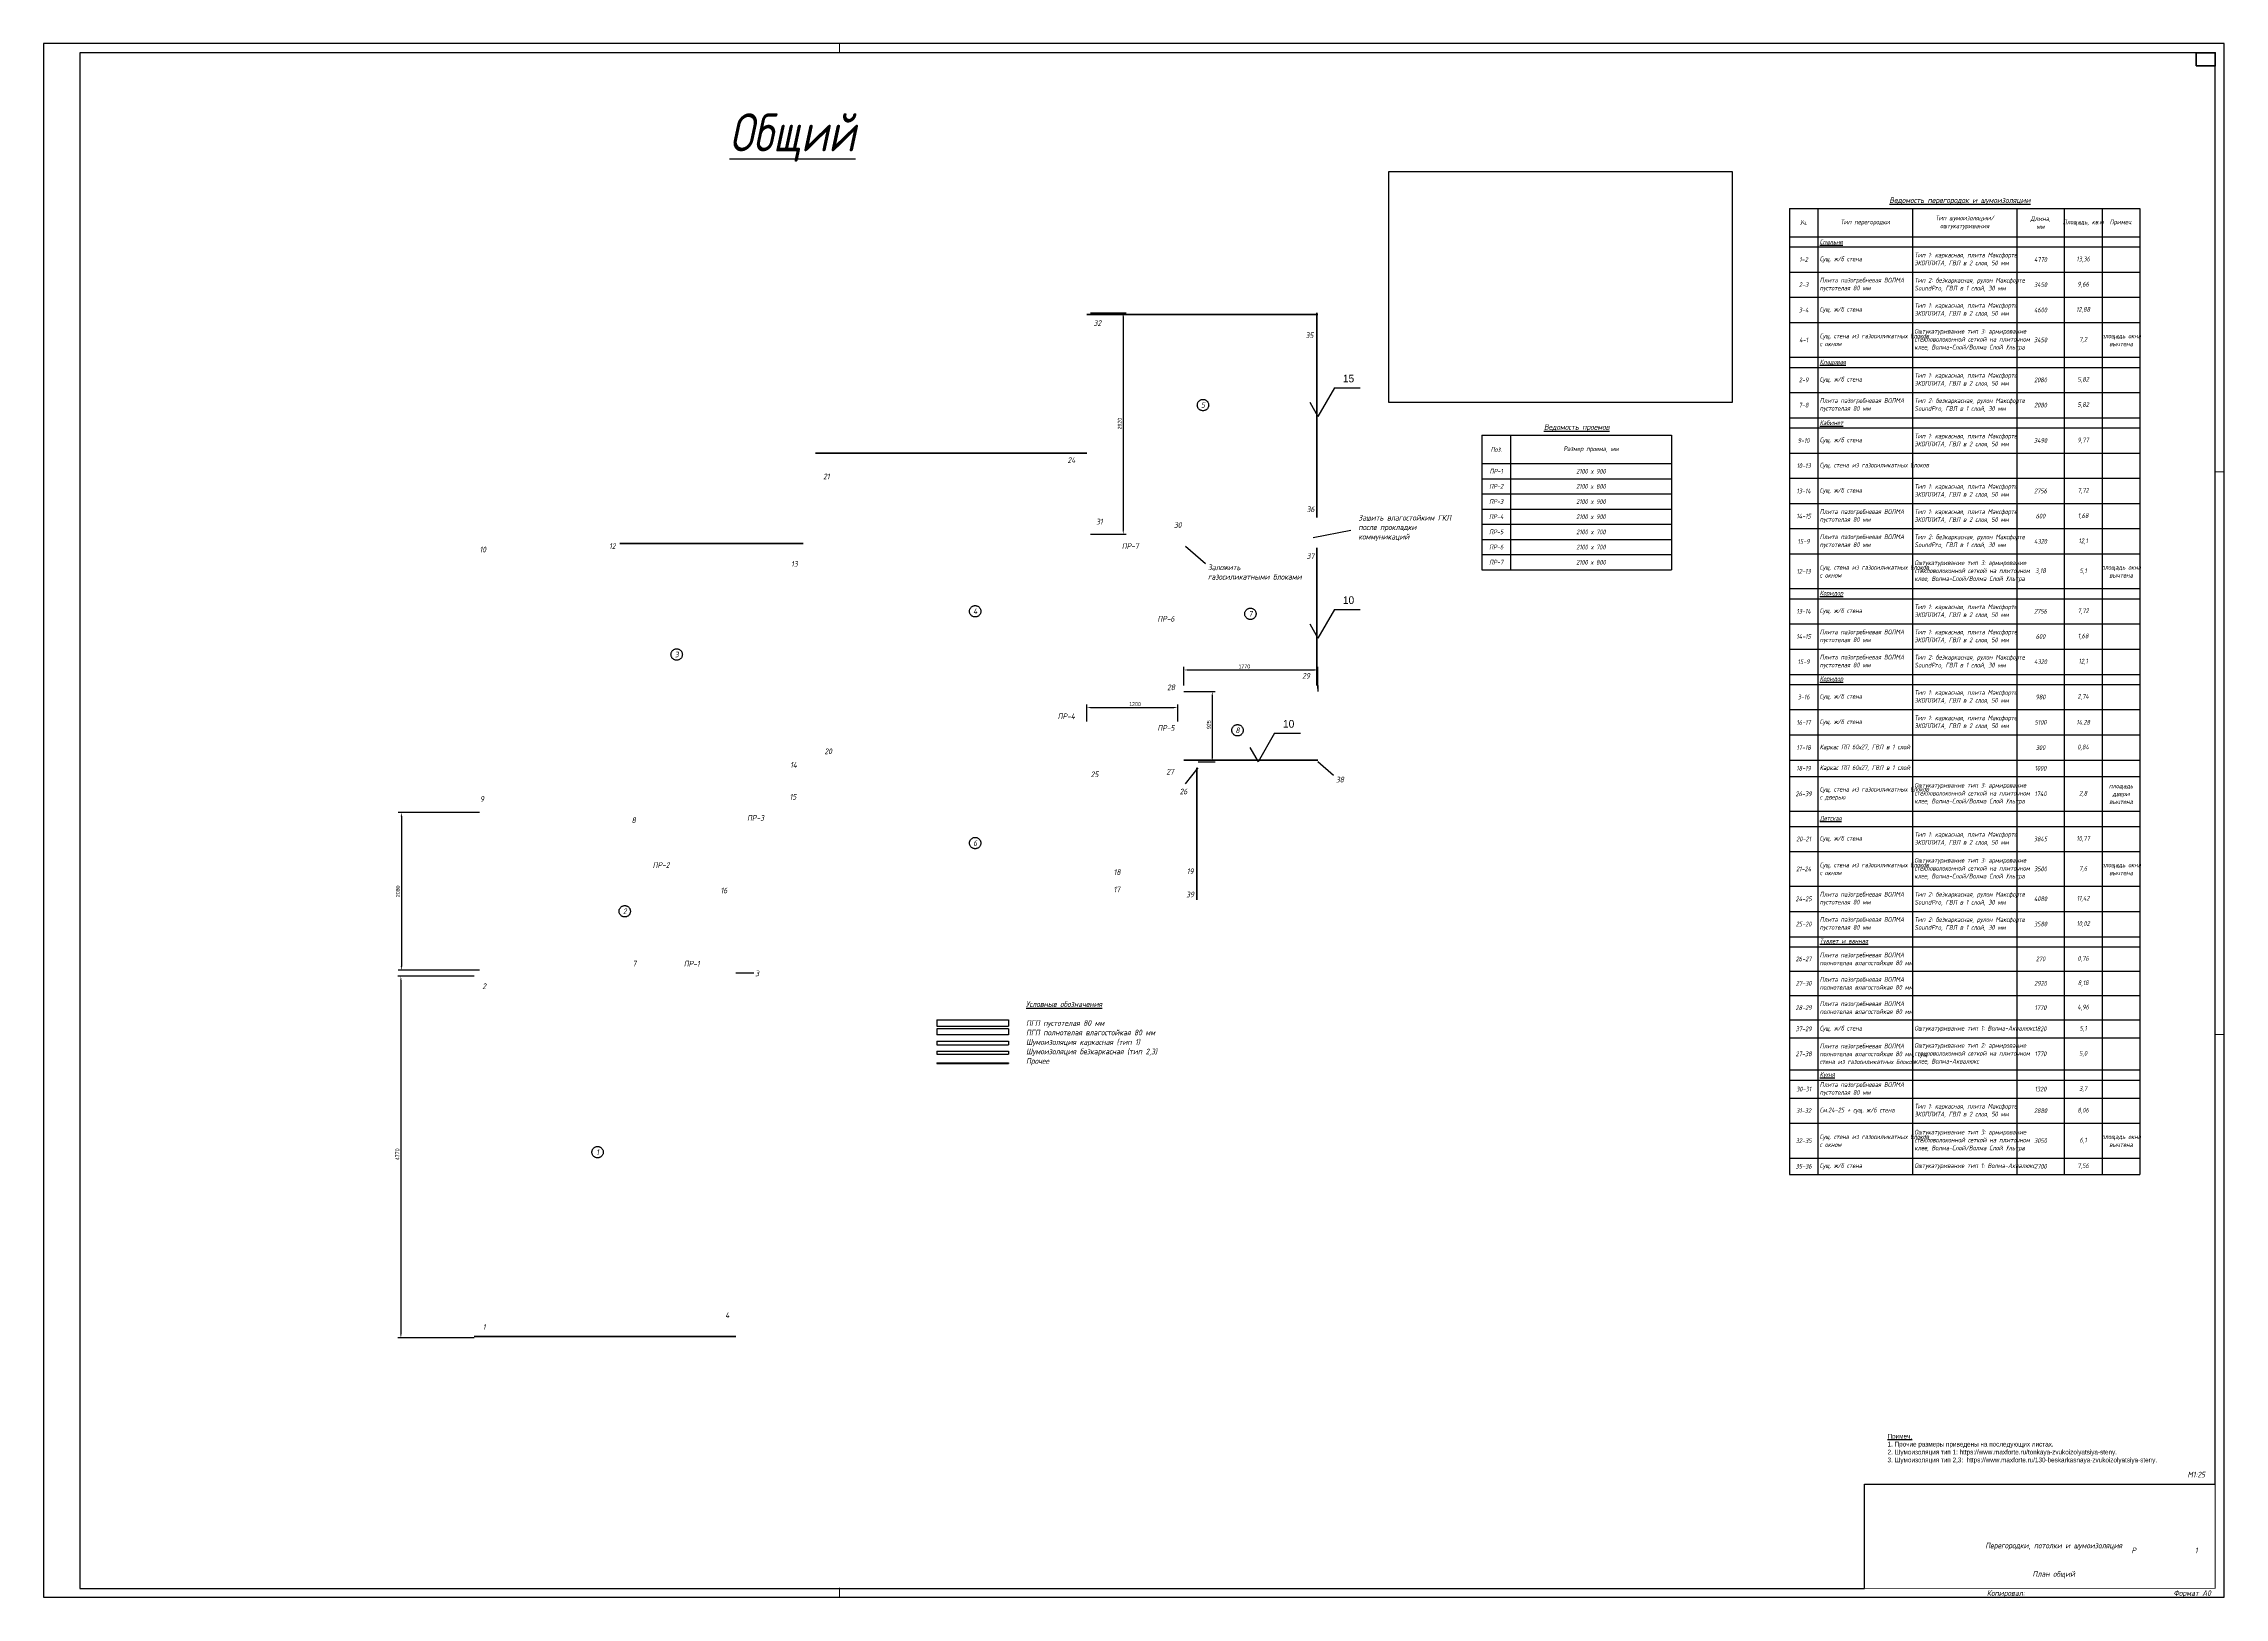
# Paper-space layout 'план общий' of a CAD drawing. Header units: millimetres. Extents: x 0 to 1151, y 10 to 829.
# The model-space entities are those that its viewports show. They can reach past a viewport. Long polylines and large blocks are cut down to what shows.
import ezdxf
from ezdxf.enums import TextEntityAlignment as Align

# ---------------------------------------------------------------- set-up
doc = ezdxf.new("R2010")
doc.units = ezdxf.units.MM
for name, color, linetype in [('01 Перегородки', 7, 'Continuous'), ('07 Номера помещений', 7, 'Continuous'), ('08 Размеры', 7, 'Continuous'), ('stamp', 7, 'Continuous')]:
    doc.layers.add(name, color=color, linetype=linetype)
doc.layers.add('100 noprint', color=1, linetype='Continuous', plot=False)
doc.styles.get("Standard").update_dxf_attribs({"font": 'Ubuntu-R.ttf'})
doc.styles.add('ГОСТ-ISOCPEUR', font='isocpeui.ttf', dxfattribs={"width": 0.8})
doc.dimstyles.new('ISO-25', dxfattribs={"dimtxt": 2.5, "dimasz": 2.5, "dimexe": 1.25, "dimexo": 0.625, "dimtad": 1, "dimtxsty": 'Standard', "dimcen": 2.5, "dimadec": 0, "dimazin": 0, "dimtfac": 1, "dimtmove": 0, "dimatfit": 3, "dimfxl": 1, "dimarcsym": 0})

# ---------------------------------------------------------------- blocks, each defined once
blk = doc.blocks.new('шапка ведомости перегородок')
at = {"color": 0}
for p, q in [((0, 0), (185, 0)), ((0, 0), (0, -15)), ((15, 0), (15, -15)), ((65, 0), (65, -15)), ((120, 0), (120, -15)), ((145, 0), (145, -15)), ((165, 0), (165, -15)), ((185, 0), (185, -15)), ((0, -15), (185, -15))]:
    blk.add_line(p, q, dxfattribs=at)
at = {"color": 0, "style": 'ГОСТ-ISOCPEUR'}
for s, insert, char_height, width, attachment_point in [('{\\pxsm1,qc;\\LВедомость перегородок и шумоизоляции}', (90, 2), 3, 108, 8), ('{\\pxsm1,qc;Уч.}', (7.5, -7.5), 2.5, 13, 5), ('{\\pxsm1,qc;Тип перегородки}', (40, -7.5), 2.5, 50, 5), ('{\\pxsm1,qc;Тип шумоизоляции/\\Pоштукатуривания}', (92.5, -7.5), 2.5, 55, 5), ('{\\pxsm1,qc;Длина,\\Pмм}', (132.5, -7.5), 2.5, 25, 5), ('{\\pxsm1,qc;Площадь, кв.м}', (155, -7.5), 2.5, 20, 5), ('\\pxsm1,qc;Примеч.', (175, -7.5), 2.5, 18, 5)]:
    blk.add_mtext(s, dxfattribs=dict(at, insert=insert, char_height=char_height, width=width, attachment_point=attachment_point))
blk = doc.blocks.new('*T184')
at = {"color": 0, "lineweight": -2}
for p, q in [((0, 0), (185, 0)), ((0, 0), (0, -494.7)), ((15, 0), (15, -494.7)), ((65, 0), (65, -494.7)), ((120, 0), (120, -494.7)), ((145, 0), (145, -494.7)), ((165, 0), (165, -494.7)), ((185, 0), (185, -494.7)), ((0, -5.3), (185, -5.3)), ((0, -18.6), (185, -18.6)), ((0, -31.9), (185, -31.9)), ((0, -45.2), (185, -45.2)), ((0, -63.5), (185, -63.5)), ((0, -68.9), (185, -68.9)), ((0, -82.2), (185, -82.2)), ((0, -95.5), (185, -95.5)), ((0, -100.8), (185, -100.8)), ((0, -114.1), (185, -114.1)), ((0, -127.4), (185, -127.4)), ((0, -140.7), (185, -140.7)), ((0, -154), (185, -154)), ((0, -167.3), (185, -167.3)), ((0, -185.6), (185, -185.6)), ((0, -191), (185, -191)), ((0, -204.3), (185, -204.3)), ((0, -217.6), (185, -217.6)), ((0, -230.9), (185, -230.9)), ((0, -236.2), (185, -236.2)), ((0, -249.5), (185, -249.5)), ((0, -262.8), (185, -262.8)), ((0, -276.1), (185, -276.1)), ((0, -284.8), (185, -284.8)), ((0, -303.1), (185, -303.1)), ((0, -311.1), (185, -311.1)), ((0, -324.4), (185, -324.4)), ((0, -342.7), (185, -342.7)), ((0, -356), (185, -356)), ((0, -369.3), (185, -369.3)), ((0, -374.6), (185, -374.6)), ((0, -387.4), (185, -387.4)), ((0, -400.3), (185, -400.3)), ((0, -413.1), (185, -413.1)), ((0, -422.6), (185, -422.6)), ((0, -439.6), (185, -439.6)), ((0, -444.9), (185, -444.9)), ((0, -454.4), (185, -454.4)), ((0, -467.7), (185, -467.7)), ((0, -486.1), (185, -486.1)), ((0, -494.7), (185, -494.7))]:
    blk.add_line(p, q, dxfattribs=at)
at = {"color": 0, "char_height": 2.5, "style": 'ГОСТ-ISOCPEUR'}
for s, insert, width, attachment_point in [('{1-2}', (7.5, -12), 13, 5), ('{\\LСпальня}', (16, -2.7), 48, 4), ('{Сущ. ж/б стена}', (16, -12), 48, 4), ('{Тип 1: каркасная, плита Максфорте ЭКОПЛИТА, ГВЛ в 2 слоя, 50 мм}', (66, -12), 53, 4), ('{4770}', (132.5, -12), 23, 5), ('{13,36}', (155, -12), 18, 5), ('{Плита пазогребневая ВОЛМА пустотелая 80 мм}', (16, -25.3), 48, 4), ('{Тип 2: безкаркасная, рулон Максфорте SoundPro, ГВЛ в 1 слой, 30 мм}', (66, -25.3), 53, 4), ('{2-3}', (7.5, -25.3), 13, 5), ('{3450}', (132.5, -25.3), 23, 5), ('{9,66}', (155, -25.3), 18, 5), ('{3-4}', (7.5, -38.6), 13, 5), ('{Сущ. ж/б стена}', (16, -38.6), 48, 4), ('{Тип 1: каркасная, плита Максфорте ЭКОПЛИТА, ГВЛ в 2 слоя, 50 мм}', (66, -38.6), 53, 4), ('{4600}', (132.5, -38.6), 23, 5), ('{12,88}', (155, -38.6), 18, 5), ('{4-1}', (7.5, -54.4), 13, 5), ('{Сущ. стена из газосиликатных блоков с окном}', (16, -54.4), 48, 4), ('{Оштукатуривание тип 3: армирование стекловолоконной сеткой на плиточном клее, Волма-Слой/Волма Слой Ультра}', (66, -54.4), 53, 4), ('{3450}', (132.5, -54.4), 23, 5), ('{7,2}', (155, -54.4), 18, 5), ('{площадь окна вычтена}', (175, -54.4), 18, 5), ('{\\LКладовая}', (16, -66.2), 48, 4), ('{2-9}', (7.5, -75.5), 13, 5), ('{Сущ. ж/б стена}', (16, -75.5), 48, 4), ('{Тип 1: каркасная, плита Максфорте ЭКОПЛИТА, ГВЛ в 2 слоя, 50 мм}', (66, -75.5), 53, 4), ('{2080}', (132.5, -75.5), 23, 5), ('{5,82}', (155, -75.5), 18, 5), ('{7-8}', (7.5, -88.8), 13, 5), ('{Плита пазогребневая ВОЛМА пустотелая 80 мм}', (16, -88.8), 48, 4), ('{Тип 2: безкаркасная, рулон Максфорте SoundPro, ГВЛ в 1 слой, 30 мм}', (66, -88.8), 53, 4), ('{2080}', (132.5, -88.8), 23, 5), ('{5,82}', (155, -88.8), 18, 5), ('{\\LКабинет}', (16, -98.1), 48, 4), ('{9-10}', (7.5, -107.5), 13, 5), ('{Сущ. ж/б стена}', (16, -107.5), 48, 4), ('{Тип 1: каркасная, плита Максфорте ЭКОПЛИТА, ГВЛ в 2 слоя, 50 мм}', (66, -107.5), 53, 4), ('{3490}', (132.5, -107.5), 23, 5), ('{9,77}', (155, -107.5), 18, 5), ('{10-13}', (7.5, -120.8), 13, 5), ('{Сущ. стена из газосиликатных блоков}', (16, -120.8), 48, 4), ('{13-14}', (7.5, -134.1), 13, 5), ('{Сущ. ж/б стена}', (16, -134.1), 48, 4), ('{Тип 1: каркасная, плита Максфорте ЭКОПЛИТА, ГВЛ в 2 слоя, 50 мм}', (66, -134.1), 53, 4), ('{2756}', (132.5, -134.1), 23, 5), ('{7,72}', (155, -134.1), 18, 5), ('{14-15}', (7.5, -147.4), 13, 5), ('{Плита пазогребневая ВОЛМА пустотелая 80 мм}', (16, -147.4), 48, 4), ('{Тип 1: каркасная, плита Максфорте ЭКОПЛИТА, ГВЛ в 2 слоя, 50 мм}', (66, -147.4), 53, 4), ('{600}', (132.5, -147.4), 23, 5), ('{1,68}', (155, -147.4), 18, 5), ('{15-9}', (7.5, -160.7), 13, 5), ('{Плита пазогребневая ВОЛМА пустотелая 80 мм}', (16, -160.7), 48, 4), ('{Тип 2: безкаркасная, рулон Максфорте SoundPro, ГВЛ в 1 слой, 30 мм}', (66, -160.7), 53, 4), ('{4320}', (132.5, -160.7), 23, 5), ('{12,1}', (155, -160.7), 18, 5), ('{Оштукатуривание тип 3: армирование стекловолоконной сеткой на плиточном клее, Волма-Слой/Волма Слой Ультра}', (66, -176.5), 53, 4), ('{12-13}', (7.5, -176.5), 13, 5), ('{Сущ. стена из газосиликатных блоков с окном}', (16, -176.5), 48, 4), ('{3,18}', (132.5, -176.5), 23, 5), ('{5,1}', (155, -176.5), 18, 5), ('{площадь окна вычтена}', (175, -176.5), 18, 5), ('{\\LКоридор}', (16, -188.3), 48, 4), ('{Тип 1: каркасная, плита Максфорте ЭКОПЛИТА, ГВЛ в 2 слоя, 50 мм}', (66, -197.6), 53, 4), ('{13-14}', (7.5, -197.6), 13, 5), ('{Сущ. ж/б стена}', (16, -197.6), 48, 4), ('{2756}', (132.5, -197.6), 23, 5), ('{7,72}', (155, -197.6), 18, 5), ('{14-15}', (7.5, -210.9), 13, 5), ('{Плита пазогребневая ВОЛМА пустотелая 80 мм}', (16, -210.9), 48, 4), ('{Тип 1: каркасная, плита Максфорте ЭКОПЛИТА, ГВЛ в 2 слоя, 50 мм}', (66, -210.9), 53, 4), ('{600}', (132.5, -210.9), 23, 5), ('{1,68}', (155, -210.9), 18, 5), ('{15-9}', (7.5, -224.2), 13, 5), ('{Плита пазогребневая ВОЛМА пустотелая 80 мм}', (16, -224.2), 48, 4), ('{Тип 2: безкаркасная, рулон Максфорте SoundPro, ГВЛ в 1 слой, 30 мм}', (66, -224.2), 53, 4), ('{4320}', (132.5, -224.2), 23, 5), ('{12,1}', (155, -224.2), 18, 5), ('{3-16}', (7.5, -242.8), 13, 5), ('{\\LКоридор}', (16, -233.5), 48, 4), ('{Сущ. ж/б стена}', (16, -242.8), 48, 4), ('{Тип 1: каркасная, плита Максфорте ЭКОПЛИТА, ГВЛ в 2 слоя, 50 мм}', (66, -242.8), 53, 4), ('{980}', (132.5, -242.8), 23, 5), ('{2,74}', (155, -242.8), 18, 5), ('{Тип 1: каркасная, плита Максфорте ЭКОПЛИТА, ГВЛ в 2 слоя, 50 мм}', (66, -256.2), 53, 4), ('{16-17}', (7.5, -256.2), 13, 5), ('{Сущ. ж/б стена}', (16, -256.2), 48, 4), ('{5100}', (132.5, -256.2), 23, 5), ('{14.28}', (155, -256.2), 18, 5), ('{17-18}', (7.5, -269.5), 13, 5), ('{Каркас ПП 60х27, ГВЛ в 1 слой}', (16, -269.5), 48, 4), ('{300}', (132.5, -269.5), 23, 5), ('{0,84}', (155, -269.5), 18, 5), ('{18-19}', (7.5, -280.4), 13, 5), ('Каркас ПП 60х27, ГВЛ в 1 слой', (16, -280.4), 48, 4), ('{1000}', (132.5, -280.4), 23, 5), ('{26-39}', (7.5, -293.9), 13, 5), ('{Сущ. стена из газосиликатных блоков с дверью}', (16, -293.9), 48, 4), ('{Оштукатуривание тип 3: армирование стекловолоконной сеткой на плиточном клее, Волма-Слой/Волма Слой Ультра}', (66, -293.9), 53, 4), ('{1740}', (132.5, -293.9), 23, 5), ('{2,8}', (155, -293.9), 18, 5), ('{площадь двери вычтена}', (175, -293.9), 18, 5), ('{\\LДетская}', (16, -307.1), 48, 4), ('{20-21}', (7.5, -317.7), 13, 5), ('{Сущ. ж/б стена}', (16, -317.7), 48, 4), ('{Тип 1: каркасная, плита Максфорте ЭКОПЛИТА, ГВЛ в 2 слоя, 50 мм}', (66, -317.7), 53, 4), ('{3845}', (132.5, -317.7), 23, 5), ('{10,77}', (155, -317.7), 18, 5), ('{21-24}', (7.5, -333.5), 13, 5), ('{Сущ. стена из газосиликатных блоков с окном}', (16, -333.5), 48, 4), ('{Оштукатуривание тип 3: армирование стекловолоконной сеткой на плиточном клее, Волма-Слой/Волма Слой Ультра}', (66, -333.5), 53, 4), ('{3500}', (132.5, -333.5), 23, 5), ('{7,6}', (155, -333.5), 18, 5), ('{площадь окна вычтена}', (175, -333.5), 18, 5), ('{24-25}', (7.5, -349.3), 13, 5), ('{Плита пазогребневая ВОЛМА пустотелая 80 мм}', (16, -349.3), 48, 4), ('{Тип 2: безкаркасная, рулон Максфорте SoundPro, ГВЛ в 1 слой, 30 мм}', (66, -349.3), 53, 4), ('{4080}', (132.5, -349.3), 23, 5), ('{11,42}', (155, -349.3), 18, 5), ('{25-20}', (7.5, -362.6), 13, 5), ('{Плита пазогребневая ВОЛМА пустотелая 80 мм}', (16, -362.6), 48, 4), ('{Тип 2: безкаркасная, рулон Максфорте SoundPro, ГВЛ в 1 слой, 30 мм}', (66, -362.6), 53, 4), ('{3580}', (132.5, -362.6), 23, 5), ('{10,02}', (155, -362.6), 18, 5), ('{\\LТуалет и ванная}', (16, -371.9), 48, 4), ('{Плита пазогребневая ВОЛМА полнотелая влагостойкая 80 мм}', (16, -381), 48, 4), ('{0,76}', (155, -381), 18, 5), ('{26-27}', (7.5, -381), 13, 5), ('{Плита пазогребневая ВОЛМА полнотелая влагостойкая 80 мм}', (16, -393.9), 48, 4), ('{270}', (132.5, -381), 23, 5), ('{27-30}', (7.5, -393.9), 13, 5), ('{2920}', (132.5, -393.9), 23, 5), ('{8,18}', (155, -393.9), 18, 5), ('{28-29}', (7.5, -406.7), 13, 5), ('{Плита пазогребневая ВОЛМА полнотелая влагостойкая 80 мм}', (16, -406.7), 48, 4), ('{1770}', (132.5, -406.7), 23, 5), ('{4,96}', (155, -406.7), 18, 5), ('{37-29}', (7.5, -417.9), 13, 5), ('{Сущ. ж/б стена}', (16, -417.9), 48, 4), ('{Плита пазогребневая ВОЛМА полнотелая влагостойкая 80 мм, cущ. стена из газосиликатных блоков}', (16, -431.1), 48, 4), ('{Оштукатуривание тип 1: Волма-Аквалюкс}', (66, -417.9), 53, 4), ('{Оштукатуривание тип 2: армирование стекловолоконной сеткой на плиточном клее, Волма-Аквалюкс}', (66, -431.1), 53, 4), ('{1820}', (132.5, -417.9), 23, 5), ('{5,1}', (155, -417.9), 18, 5), ('{27-38}', (7.5, -431.1), 13, 5), ('{1770}', (132.5, -431.1), 23, 5), ('{5,0}', (155, -431.1), 18, 5), ('{30-31}', (7.5, -449.7), 13, 5), ('{\\LКухня}', (16, -442.3), 48, 4), ('{Плита пазогребневая ВОЛМА пустотелая 80 мм}', (16, -449.7), 48, 4), ('{1320}', (132.5, -449.7), 23, 5), ('{3,7}', (155, -449.7), 18, 5), ('{31-32}', (7.5, -461.1), 13, 5), ('{См.24-25 + сущ. ж/б стена}', (16, -461.1), 48, 4), ('{Тип 1: каркасная, плита Максфорте ЭКОПЛИТА, ГВЛ в 2 слоя, 50 мм}', (66, -461.1), 53, 4), ('{2880}', (132.5, -461.1), 23, 5), ('{8,06}', (155, -461.1), 18, 5), ('{Оштукатуривание тип 3: армирование стекловолоконной сеткой на плиточном клее, Волма-Слой/Волма Слой Ультра}', (66, -476.9), 53, 4), ('{32-35}', (7.5, -476.9), 13, 5), ('{Сущ. стена из газосиликатных блоков с окном}', (16, -476.9), 48, 4), ('{3050}', (132.5, -476.9), 23, 5), ('{6,1}', (155, -476.9), 18, 5), ('{площадь окна вычтена}', (175, -476.9), 18, 5), ('{35-36}', (7.5, -490.4), 13, 5), ('{Сущ. ж/б стена}', (16, -490.4), 48, 4), ('{Оштукатуривание тип 1: Волма-Аквалюкс}', (66, -490.4), 53, 4), ('{2700}', (132.5, -490.4), 23, 5), ('{7,56}', (155, -490.4), 18, 5)]:
    blk.add_mtext(s, dxfattribs=dict(at, insert=insert, width=width, attachment_point=attachment_point))
blk = doc.blocks.new('шапка ведомости проемов')
at = {"color": 0}
for p, q in [((0, 15), (100, 15)), ((0, 15), (0, 0)), ((15, 15), (15, 0)), ((100, 15), (100, 0)), ((0, 0), (100, 0))]:
    blk.add_line(p, q, dxfattribs=at)
at = {"color": 0, "style": 'ГОСТ-ISOCPEUR'}
for s, insert, char_height, width, attachment_point in [('{\\pxsm1,qc;\\LВедомость проемов}', (50, 17), 3, 108, 8), ('{\\pxsm1,qc;Поз.}', (7.5, 7.5), 2.5, 13, 5), ('{\\pxsm1,qc;Размер проема, мм}', (57.5, 7.5), 2.5, 85, 5)]:
    blk.add_mtext(s, dxfattribs=dict(at, insert=insert, char_height=char_height, width=width, attachment_point=attachment_point))
blk = doc.blocks.new('*T186')
at = {"color": 0, "lineweight": -2}
for p, q in [((0, 0), (100, 0)), ((0, 0), (0, -56)), ((15, 0), (15, -56)), ((100, 0), (100, -56)), ((0, -8), (100, -8)), ((0, -16), (100, -16)), ((0, -24), (100, -24)), ((0, -32), (100, -32)), ((0, -40), (100, -40)), ((0, -48), (100, -48)), ((0, -56), (100, -56))]:
    blk.add_line(p, q, dxfattribs=at)
at = {"color": 0, "char_height": 2.5, "attachment_point": 5, "style": 'ГОСТ-ISOCPEUR'}
for s, insert, width in [('{ПР-2}', (7.5, -12), 13), ('{ПР-1}', (7.5, -4), 13), ('{2100 х 800}', (57.5, -12), 79), ('{2100 х 900}', (57.5, -4), 79), ('{ПР-3}', (7.5, -20), 13), ('{2100 х 900}', (57.5, -20), 79), ('{ПР-4}', (7.5, -28), 13), ('{2100 х 900}', (57.5, -28), 79), ('{ПР-5}', (7.5, -36), 13), ('{ПР-6}', (7.5, -44), 13), ('{2100 х 700}', (57.5, -36), 79), ('{2100 х 700}', (57.5, -44), 79), ('{ПР-7}', (7.5, -52), 13), ('{2100 х 800}', (57.5, -52), 79)]:
    blk.add_mtext(s, dxfattribs=dict(at, insert=insert, width=width))
blk = doc.blocks.new('*D216')
at = {"layer": '08 Размеры', "color": 0, "lineweight": -2}
for p, q in [((4451.2, -19750.5), (3443.5, -19750.5)), ((3483.5, -19800.5), (3483.5, -24470.5)), ((4451.2, -24520.5), (3443.5, -24520.5))]:
    blk.add_line(p, q, dxfattribs=at)
at = {"layer": '08 Размеры', "color": 0}
for points in [[(3491.8, -19800.5), (3475.2, -19800.5), (3483.5, -19750.5)], [(3475.2, -24470.5), (3491.8, -24470.5), (3483.5, -24520.5)]]:
    blk.add_solid(points, dxfattribs=at)
at = {"layer": 'Defpoints', "color": 0}
for p in [(4451.2, -19750.5), (3483.5, -24520.5), (4451.2, -24520.5)]:
    blk.add_point(p, dxfattribs=at)
at = {"layer": '08 Размеры', "color": 0, "insert": (3437.4, -22098.6), "char_height": 50, "attachment_point": 5, "rotation": 90}
blk.add_mtext('4770', dxfattribs=at)
blk = doc.blocks.new('*D228')
at = {"layer": '08 Размеры', "color": 0, "lineweight": -2}
for p, q in [((4521.2, -17590.5), (3449.5, -17590.5)), ((3489.5, -17640.5), (3489.5, -19620.5)), ((4521.2, -19670.5), (3449.5, -19670.5))]:
    blk.add_line(p, q, dxfattribs=at)
at = {"layer": '08 Размеры', "color": 0}
for points in [[(3497.8, -17640.5), (3481.2, -17640.5), (3489.5, -17590.5)], [(3481.2, -19620.5), (3497.8, -19620.5), (3489.5, -19670.5)]]:
    blk.add_solid(points, dxfattribs=at)
at = {"layer": 'Defpoints', "color": 0}
for p in [(4521.2, -17590.5), (3489.5, -19670.5), (4521.2, -19670.5)]:
    blk.add_point(p, dxfattribs=at)
at = {"layer": '08 Размеры', "color": 0, "insert": (3443.4, -18630.5), "char_height": 50, "attachment_point": 5, "rotation": 90}
blk.add_mtext('2080', dxfattribs=at)
blk = doc.blocks.new('*D229')
at = {"layer": '08 Размеры', "color": 0, "lineweight": -2}
for p, q in [((13811.2, -15915.5), (13811.2, -15670.3)), ((15581.2, -15955.5), (15581.2, -15670.3)), ((13861.2, -15710.3), (15531.2, -15710.3))]:
    blk.add_line(p, q, dxfattribs=at)
at = {"layer": '08 Размеры', "color": 0}
for points in [[(13861.2, -15701.9), (13861.2, -15718.6), (13811.2, -15710.3)], [(15531.2, -15718.6), (15531.2, -15701.9), (15581.2, -15710.3)]]:
    blk.add_solid(points, dxfattribs=at)
at = {"layer": 'Defpoints', "color": 0}
for p in [(15581.2, -15710.3), (13811.2, -15915.5), (15581.2, -15955.5)]:
    blk.add_point(p, dxfattribs=at)
at = {"layer": '08 Размеры', "color": 0, "insert": (14610.3, -15664.1), "char_height": 50, "attachment_point": 5}
blk.add_mtext('1770', dxfattribs=at)
blk = doc.blocks.new('*D230')
at = {"layer": '08 Размеры', "color": 0, "lineweight": -2}
for p, q in [((13811.2, -15995.5), (14227, -15995.5)), ((14187, -16045.5), (14187, -16870.5)), ((14001.2, -16920.5), (14227, -16920.5))]:
    blk.add_line(p, q, dxfattribs=at)
at = {"layer": '08 Размеры', "color": 0}
for points in [[(14195.3, -16045.5), (14178.7, -16045.5), (14187, -15995.5)], [(14178.7, -16870.5), (14195.3, -16870.5), (14187, -16920.5)]]:
    blk.add_solid(points, dxfattribs=at)
at = {"layer": 'Defpoints', "color": 0}
for p in [(13811.2, -15995.5), (14001.2, -16920.5), (14187, -16920.5)]:
    blk.add_point(p, dxfattribs=at)
at = {"layer": '08 Размеры', "color": 0, "insert": (14140.9, -16432.9), "char_height": 50, "attachment_point": 5, "rotation": 90}
blk.add_mtext('925', dxfattribs=at)
blk = doc.blocks.new('*D239')
at = {"layer": '08 Размеры', "color": 0, "lineweight": -2}
for p, q in [((12581.2, -11000.5), (13052.6, -11000.5)), ((13012.6, -11050.5), (13012.6, -13870.5)), ((12581.2, -13920.5), (13052.6, -13920.5))]:
    blk.add_line(p, q, dxfattribs=at)
at = {"layer": '08 Размеры', "color": 0}
for points in [[(13020.9, -11050.5), (13004.2, -11050.5), (13012.6, -11000.5)], [(13004.2, -13870.5), (13020.9, -13870.5), (13012.6, -13920.5)]]:
    blk.add_solid(points, dxfattribs=at)
at = {"layer": 'Defpoints', "color": 0}
for p in [(12581.2, -11000.5), (12581.2, -13920.5), (13012.6, -13920.5)]:
    blk.add_point(p, dxfattribs=at)
at = {"layer": '08 Размеры', "color": 0, "insert": (12966.5, -12460.5), "char_height": 50, "attachment_point": 5, "rotation": 90}
blk.add_mtext('2920', dxfattribs=at)
blk = doc.blocks.new('*D240')
at = {"layer": '08 Размеры', "color": 0, "lineweight": -2}
for p, q in [((12531.2, -16390.5), (12531.2, -16166.3)), ((13731.2, -16390.5), (13731.2, -16166.3)), ((12581.2, -16206.3), (13681.2, -16206.3))]:
    blk.add_line(p, q, dxfattribs=at)
at = {"layer": '08 Размеры', "color": 0}
for points in [[(12581.2, -16198), (12581.2, -16214.6), (12531.2, -16206.3)], [(13681.2, -16214.6), (13681.2, -16198), (13731.2, -16206.3)]]:
    blk.add_solid(points, dxfattribs=at)
at = {"layer": 'Defpoints', "color": 0}
for p in [(13731.2, -16206.3), (12531.2, -16390.5), (13731.2, -16390.5)]:
    blk.add_point(p, dxfattribs=at)
at = {"layer": '08 Размеры', "color": 0, "insert": (13168.2, -16160.2), "char_height": 50, "attachment_point": 5}
blk.add_mtext('1200', dxfattribs=at)

msp = doc.modelspace()

# ---------------------------------------------------------------- linework, layer by layer
for p, q in [((15798.996, -11988.077), (15581.234, -12365.252)), ((15798.996, -11988.077), (16139.753, -11988.077)), ((15472.353, -12176.665), (15581.234, -12365.252)), ((15798.996, -14911.622), (15581.234, -15288.797)), ((15798.996, -14911.622), (16139.753, -14911.622)), ((15472.353, -15100.21), (15581.234, -15288.797)), ((15008.996, -16543.323), (14791.234, -16920.498)), ((15008.996, -16543.323), (15349.753, -16543.323)), ((14682.353, -16731.91), (14791.234, -16920.498))]:
    msp.add_line(p, q)
at = {"layer": '01 Перегородки', "color": 1, "lineweight": 100}
for p, q in [((15567.003, -11000.498), (15567.003, -13700.498)), ((15567.003, -14100.748), (15567.003, -15915.498))]:
    msp.add_line(p, q, dxfattribs=at)
at = {"layer": '01 Перегородки', "color": 5, "lineweight": 100}
for p, q in [((12531.234, -11020.498), (15581.234, -11020.498)), ((8951.234, -12850.498), (12531.234, -12850.498)), ((6371.234, -14040.498), (8791.234, -14040.498)), ((13981.234, -17000.498), (13981.234, -18740.498)), ((4451.234, -24500.498), (7901.234, -24500.498))]:
    msp.add_line(p, q, dxfattribs=at)
at = {"layer": '01 Перегородки'}
for p, q in [((16015.869, -13872.749), (15518.676, -13969.114)), ((13835.679, -14076.142), (14096.675, -14306.811)), ((15786.577, -17102.871), (15581.234, -16920.498)), ((13834.239, -17210.437), (14001.234, -17000.498)), ((8138.805, -19707.402), (7901.234, -19710.498))]:
    msp.add_line(p, q, dxfattribs=at)
at = {"layer": '01 Перегородки', "color": 5}
for p, q in [((15581.234, -15915.498), (15581.234, -15995.498)), ((11499.143, -20443.589), (10552.603, -20443.589)), ((10552.603, -20443.589), (10552.603, -20523.589)), ((11499.143, -20443.589), (11499.143, -20523.589)), ((11499.143, -20523.589), (10552.603, -20523.589))]:
    msp.add_line(p, q, dxfattribs=at)
at = {"layer": '01 Перегородки', "color": 3, "lineweight": 100}
msp.add_line((15581.234, -16900.498), (13811.234, -16900.498), dxfattribs=at)
at = {"layer": '01 Перегородки', "color": 4}
for p, q in [((10552.603, -20326.824), (11499.143, -20326.824)), ((10552.603, -20326.824), (10552.603, -20406.824)), ((11499.143, -20326.824), (11499.143, -20406.824)), ((10552.603, -20406.824), (11499.143, -20406.824))]:
    msp.add_line(p, q, dxfattribs=at)
at = {"layer": '01 Перегородки', "color": 3, "linetype": 'Continuous', "ltscale": 10}
for p, q in [((10552.603, -20605.526), (11499.143, -20605.526)), ((10552.603, -20605.526), (10552.603, -20655.526)), ((11499.143, -20605.526), (11499.143, -20655.526)), ((10552.603, -20655.526), (11499.143, -20655.526))]:
    msp.add_line(p, q, dxfattribs=at)
at = {"layer": '01 Перегородки', "color": 74, "linetype": 'Continuous', "ltscale": 10}
for p, q in [((10552.603, -20738.052), (11499.143, -20738.052)), ((10552.603, -20738.052), (10552.603, -20778.052)), ((11499.143, -20738.052), (11499.143, -20778.052)), ((10552.603, -20778.052), (11499.143, -20778.052))]:
    msp.add_line(p, q, dxfattribs=at)
at = {"layer": '01 Перегородки', "color": 1}
for p, q in [((10552.603, -20892.599), (11499.143, -20892.599)), ((10552.603, -20892.599), (10552.603, -20902.599)), ((11499.143, -20892.599), (11499.143, -20902.599)), ((10552.603, -20902.599), (11499.143, -20902.599))]:
    msp.add_line(p, q, dxfattribs=at)
at = {"layer": '07 Номера помещений'}
for centre in [(14064.447, -12216.471), (11059.289, -14936.657), (14689.719, -14969.735), (7121.496, -15506.601), (14519.938, -16506.253), (11059.289, -17993.628), (6436.632, -18893.51), (6078.072, -22071.049)]:
    msp.add_circle(centre, 75, dxfattribs=at)

# ---------------------------------------------------------------- texts
at = {"linetype": 'Continuous'}
for s, p in [('15', (15910.026, -11915.817)), ('10', (15910.026, -14839.362)), ('10', (15120.026, -16471.063))]:
    msp.add_text(s, height=100, dxfattribs=at).set_placement(p)
at = {"layer": '01 Перегородки', "style": 'ГОСТ-ISOCPEUR', "width": 0.8}
for s, p in [('32', (12671.126, -11135.295)), ('35', (15469.186, -11295.172)), ('24', (12328.05, -12942.216)), ('21', (9095.966, -13158.211)), ('36', (15483.448, -13590.305)), ('31', (12697.495, -13753.673)), ('30', (13731.012, -13798.782)), ('12', (6272.958, -14075.859)), ('ПР-7', (13104.694, -14075.918)), ('10', (4563.928, -14122.012)), ('37', (15482.219, -14207.686)), ('13', (8673.928, -14312.012)), ('ПР-6', (13575.773, -15034.509)), ('29', (15424.041, -15788.068)), ('28', (13642.657, -15939.562)), ('ПР-4', (12261.134, -16321.76)), ('ПР-5', (13575.773, -16475.134)), ('20', (9120.258, -16783.443)), ('14', (8663.928, -16962.012)), ('27', (13630.478, -17052.171)), ('25', (12634.069, -17086.702)), ('38', (15870.901, -17155.908)), ('26', (13807.165, -17312.996)), ('15', (8655.429, -17383.513)), ('9', (4553.928, -17412.012)), ('ПР-3', (8162.313, -17660.562)), ('8', (6553.928, -17692.012)), ('ПР-2', (6916.144, -18283.646)), ('19', (13894.943, -18365.694)), ('18', (12930.875, -18376.211)), ('17', (12927.369, -18604.082)), ('16', (7744.641, -18619.152)), ('39', (13894.943, -18672.237)), ('7', (6563.928, -19582.012)), ('ПР-1', (7320.122, -19584.591)), ('3', (8182.627, -19712.329)), ('2', (4581.782, -19882.137)), ('4', (7788.236, -24222.012)), ('1', (4581.782, -24376.842))]:
    msp.add_text(s, height=75, dxfattribs=at).set_placement(p, align=Align.MIDDLE)
at = {"layer": '01 Перегородки', "char_height": 75, "attachment_point": 1, "style": 'ГОСТ-ISOCPEUR'}
for s, insert, width in [('{Зашить влагостойким ГКЛ после прокладки коммуникаций}', (16114.507, -13664.579), 1046.23356), ('{Заложить газосиликатными блоками}', (14129.75, -14319.172), 1046.23356), ('{\\LУсловные обозначения\\P\\P\\lПГП пустотелая 80 мм\\PПГП полнотелая влагостойкая 80 мм\\PШумоизоляция каркасная (тип 1)\\PШумоизоляция безкаркасная (тип 2,3)\\PПрочее}', (11730.829, -20080.041), 2987.2707)]:
    msp.add_mtext(s, dxfattribs=dict(at, insert=insert, width=width))
at = {"layer": '07 Номера помещений', "style": 'ГОСТ-ISOCPEUR', "width": 0.8}
for s, p in [('5', (14064.447, -12216.471)), ('4', (11059.289, -14936.657)), ('7', (14689.719, -14969.735)), ('3', (7121.496, -15506.601)), ('8', (14519.938, -16506.253)), ('6', (11059.289, -17993.628)), ('2', (6436.632, -18893.51)), ('1', (6078.072, -22071.049))]:
    msp.add_text(s, height=75, dxfattribs=at).set_placement(p, align=Align.MIDDLE)
at = {"layer": '100 noprint', "color": 2, "insert": (7816.602, -8369.437), "char_height": 500, "width": 2987.2707, "attachment_point": 1, "style": 'ГОСТ-ISOCPEUR'}
msp.add_mtext('{\\LОбщий}', dxfattribs=at)

# ---------------------------------------------------------------- dimensions: what is measured, and where the dimension line sits
at = {"layer": '08 Размеры'}
for base, p1, p2, picture, middle in [((13012.577, -13920.498), (12581.234, -11000.498), (12581.234, -13920.498), '*D239', (13012.577, -12460.498)), ((14186.984, -16920.498), (13811.234, -15995.498), (14001.234, -16920.498), '*D230', (14186.984, -16432.933)), ((3483.516, -24520.498), (4451.234, -19750.498), (4451.234, -24520.498), '*D216', (3483.516, -22098.638))]:
    dim = msp.add_linear_dim(base=base, p1=p1, p2=p2, angle=90, dimstyle='ISO-25', override={"dimtxt": 50, "dimasz": 50, "dimexe": 40, "dimexo": 0, "dimgap": 20}, dxfattribs=at)
    dim.commit()
    dim.dimension.update_dxf_attribs({"geometry": picture, "text_midpoint": middle, "dimtype": 160})
for base, p1, p2, picture, middle in [((15581.234, -15710.266), (13811.234, -15915.498), (15581.234, -15955.498), '*D229', (14610.267, -15710.266)), ((13731.234, -16206.305), (12531.234, -16390.498), (13731.234, -16390.498), '*D240', (13168.183, -16206.305))]:
    dim = msp.add_linear_dim(base=base, p1=p1, p2=p2, dimstyle='ISO-25', override={"dimtxt": 50, "dimasz": 50, "dimexe": 40, "dimexo": 0, "dimgap": 20}, dxfattribs=at)
    dim.commit()
    dim.dimension.update_dxf_attribs({"geometry": picture, "text_midpoint": middle, "dimtype": 160})
dim = msp.add_linear_dim(base=(3489.505, -19670.498), p1=(4521.234, -17590.498), p2=(4521.234, -19670.498), angle=90, dimstyle='ISO-25', override={"dimtxt": 50, "dimasz": 50, "dimexe": 40, "dimexo": 0, "dimgap": 20}, dxfattribs=at)
dim.commit()
dim.dimension.update_dxf_attribs({"geometry": '*D228', "text_midpoint": (3443.387, -18630.498)})

psp = doc.layouts.new('план общий')

# ---------------------------------------------------------------- linework, layer by layer
at = {"const_width": 0.48}
psp.add_lwpolyline([(19.2, 14.3), (1145.9, 14.3), (1145.9, 824.5), (19.2, 824.5)], close=True, dxfattribs=at)
at = {"lineweight": 50}
psp.add_lwpolyline([(1135.9, 817.5), (1145.9, 817.5), (1145.9, 824.5), (1135.9, 824.5)], close=True, dxfattribs=at)
at = {"layer": '100 noprint'}
for p, q in [((1150.7, 829.3), (0, 829.3)), ((0, 829.3), (0, 9.6)), ((1150.7, 9.6), (1150.7, 829.3)), ((0, 9.6), (1150.7, 9.6))]:
    psp.add_line(p, q, dxfattribs=at)
at = {"layer": '100 noprint', "color": 1}
psp.add_lwpolyline([(709.7, 761.6), (709.7, 640.2), (891.1, 640.2), (891.1, 761.6)], close=True, dxfattribs=at)
at = {"layer": 'stamp', "lineweight": 0}
for p, q in [((420, 824.3), (420, 829.3)), ((1150.7, 603.4), (1145.7, 603.4)), ((1150.7, 306.5), (1145.7, 306.5)), ((420, 9.6), (420, 14.5))]:
    psp.add_line(p, q, dxfattribs=at)
at = {"layer": 'stamp'}
psp.add_lwpolyline([(19.2, 14.3), (960.9, 14.3), (960.9, 69.3), (1145.9, 69.3), (1145.9, 824.5), (19.2, 824.5)], close=True, dxfattribs=at)

# ---------------------------------------------------------------- block references
for name, p in [('шапка ведомости перегородок', (921.2, 742.4)), ('*T184', (921.2, 727.4)), ('шапка ведомости проемов', (759, 607.7)), ('*T186', (759, 607.7))]:
    psp.add_blockref(name, p)

# ---------------------------------------------------------------- texts
at = {"insert": (973, 95.8), "char_height": 2.5, "width": 243.502, "attachment_point": 1, "style": 'ГОСТ-ISOCPEUR'}
psp.add_mtext('{\\fUbuntu|b0|i0|c0|p34;\\LПримеч.\\P\\l1. Прочие размеры приведены на последующих листах.\\P2. Шумоизоляция тип 1: https://www.maxforte.ru/tonkaya-zvukoizolyatsiya-steny.\\P3. Шумоизоляция тип 2,3:  https://www.maxforte.ru/130-beskarkasnaya-zvukoizolyatsiya-steny.}', dxfattribs=at)
at = {"layer": 'stamp', "lineweight": 35, "style": 'ГОСТ-ISOCPEUR', "width": 0.8}
for s, p in [('Копировал:', (1025.4, 10.3)), ('Формат А0', (1123.9, 10.3))]:
    psp.add_text(s, height=3, dxfattribs=at).set_placement(p)
at = {"layer": 'stamp', "ltscale": 100, "char_height": 3, "width": 20, "attachment_point": 4, "style": 'ГОСТ-ISOCPEUR'}
for s, insert in [('{\\pxqc;М1:25}', (1125.9, 74.3)), ('{\\pxqc;Р}', (1092.9, 34.3)), ('\\pxqc;1', (1125.9, 34.3))]:
    psp.add_mtext(s, dxfattribs=dict(at, insert=insert))
at = {"layer": 'stamp', "lineweight": 35, "char_height": 3, "width": 70.157, "attachment_point": 5, "style": 'ГОСТ-ISOCPEUR'}
for s, insert in [('{Перегородки, потолки и шумоизоляция}', (1060.7, 36.5)), ('{План общий}', (1060.7, 21.5))]:
    psp.add_mtext(s, dxfattribs=dict(at, insert=insert))

# ---------------------------------------------------------------- viewports
at = {"layer": '100 noprint', "color": 1, "view_target_point": (8499.671, -13417.406)}
vp = psp.add_viewport(center=(800.4, 700.9), size=(181.5, 121.4), view_center_point=(2818.547, 11742.184), view_height=121.40042, status=3, dxfattribs=at)
vp.dxf.flags = 0x10000  # cut along an outline
vp.dxf.clipping_boundary_handle = psp.add_lwpolyline([(709.7, 761.6), (709.7, 640.2), (891.1, 640.2), (891.1, 761.6)], format="xyb", close=True, dxfattribs={"invisible": 1}).dxf.handle
at = {"layer": 'stamp'}
vp = psp.add_viewport(center=(582.6, 419.4), size=(1126.7, 810.163), view_center_point=(13334.979, -17696.397), view_height=20254.0628, dxfattribs=at)
vp.dxf.flags = 0x10000  # cut along an outline
vp.dxf.clipping_boundary_handle = psp.add_lwpolyline([(19.2, 14.3), (960.9, 14.3), (960.9, 69.3), (1145.9, 69.3), (1145.9, 824.5), (19.2, 824.5)], format="xyb", close=True, dxfattribs={"invisible": 1}).dxf.handle

doc.saveas('drawing.dxf')
